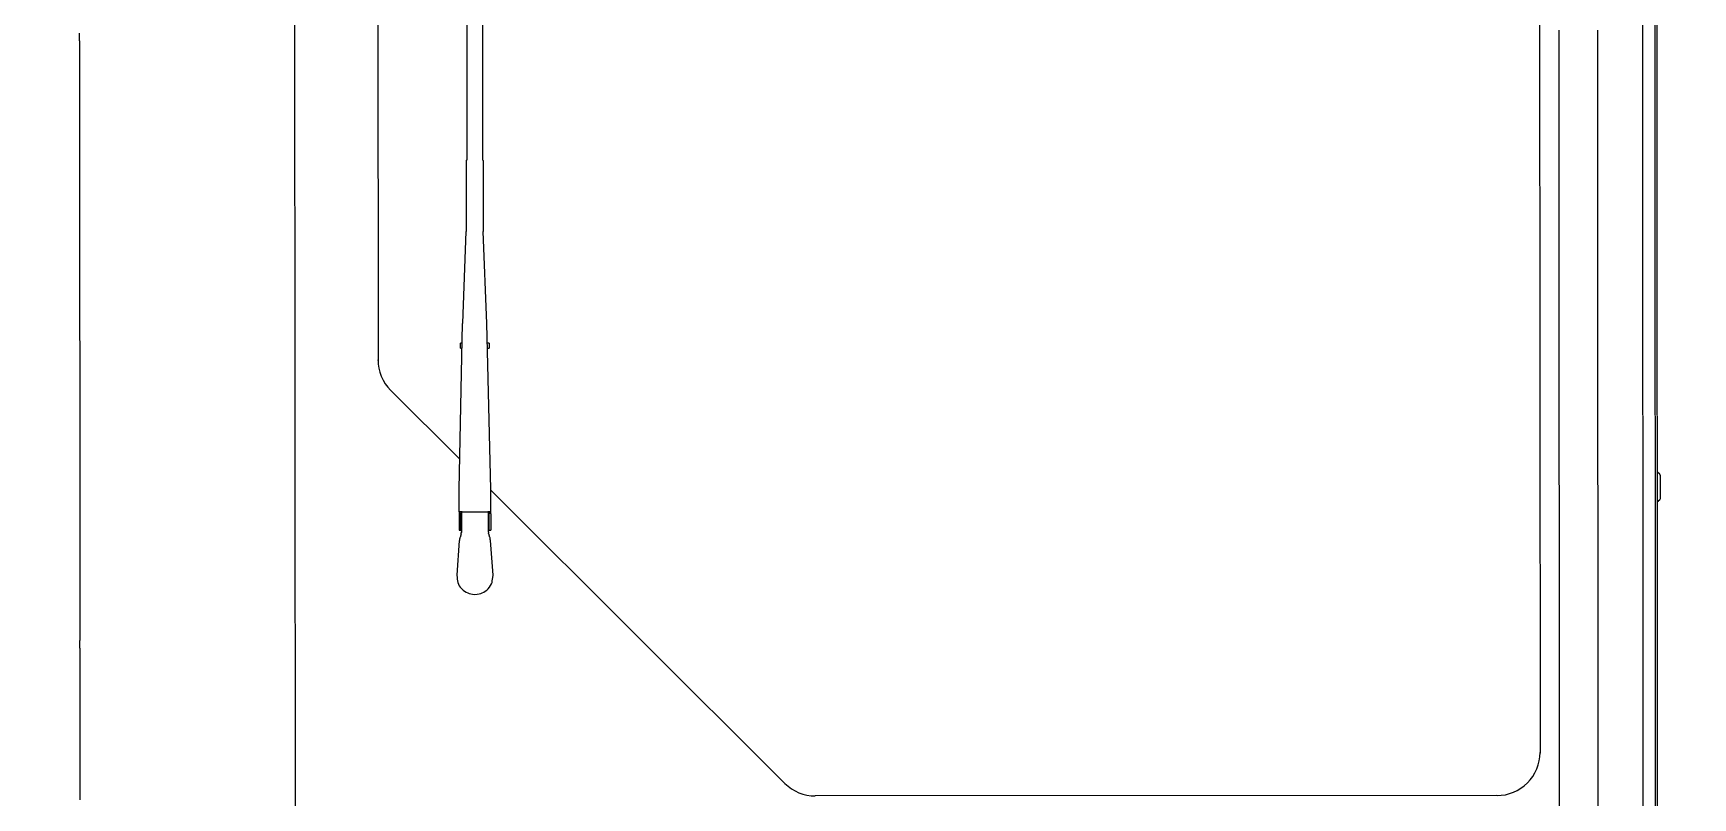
# Model space of a CAD drawing. Header units: millimetres. Extents: x -2078669 to -1085629, y -5987148 to 310365.
# Drawn here: x -1675435 to -1674278, y -652287 to -651754 of the extents above; entities that cross this region are included whole.
import ezdxf

# ---------------------------------------------------------------- set-up
doc = ezdxf.new("R2010")
doc.units = ezdxf.units.MM
doc.header["$LTSCALE"] = 500
doc.layers.add('D-BYP-STR8', color=5, linetype='Continuous', lineweight=25)
doc.layers.add('D-BYP-STRB', color=5, linetype='Continuous', lineweight=25)

msp = doc.modelspace()

# ---------------------------------------------------------------- linework, layer by layer
at = {"layer": 'D-BYP-STR8'}
msp.add_circle((-1675490.1, -653805.4), 16000, dxfattribs=at)
at = {"layer": 'D-BYP-STRB', "linetype": 'Continuous'}
for p, q in [((-1674304.9, -651450.9), (-1674304.4, -652406.5)), ((-1674302.8, -652406.5), (-1674303.3, -651450.9)), ((-1675195.3, -651459.7), (-1675195, -651981.6)), ((-1675133.3, -651458.9), (-1675133.1, -651842.5)), ((-1675122.3, -651458.9), (-1675122.1, -651842.5)), ((-1674385.3, -651459.3), (-1674384.8, -652255.5)), ((-1675253.3, -651474.7), (-1675252.8, -652311)), ((-1674312.8, -652311.6), (-1674313.3, -651475.3)), ((-1675403.1, -651759.2), (-1675403.1, -651753.9)), ((-1674371.7, -651751.7), (-1674371.7, -651786.7)), ((-1674344.5, -651786.7), (-1674344.5, -651751.7)), ((-1675403.1, -651759.2), (-1675403.1, -651773.4)), ((-1675403.1, -651773.4), (-1675403.1, -651865.3)), ((-1674371.7, -651786.7), (-1674371.7, -651825.2)), ((-1674344.5, -651825.2), (-1674344.5, -651786.7)), ((-1674371.7, -651825.2), (-1674371.7, -651866.6)), ((-1674344.5, -651866.6), (-1674344.5, -651825.2)), ((-1675133.4, -651842.5), (-1675133.5, -651842.6)), ((-1675133.5, -651842.6), (-1675133.5, -651892.2)), ((-1675133.5, -651842.6), (-1675133.5, -651842.6)), ((-1675133.5, -651842.6), (-1675133.5, -651842.6)), ((-1675133.3, -651842.5), (-1675133.4, -651842.5)), ((-1675133.4, -651842.5), (-1675133.4, -651842.5)), ((-1675133.2, -651842.5), (-1675133.3, -651842.5)), ((-1675133.3, -651842.5), (-1675133.3, -651842.5)), ((-1675133.1, -651842.5), (-1675133.2, -651842.5)), ((-1675122, -651842.5), (-1675122.1, -651842.5)), ((-1675121.9, -651842.5), (-1675122, -651842.5)), ((-1675121.8, -651842.5), (-1675121.9, -651842.5)), ((-1675121.7, -651842.5), (-1675121.8, -651842.5)), ((-1675121.8, -651842.5), (-1675121.8, -651842.5)), ((-1675121.7, -651842.6), (-1675121.7, -651842.5)), ((-1675121.6, -651842.6), (-1675121.7, -651842.6)), ((-1675121.6, -651842.6), (-1675121.6, -651892.2)), ((-1675121.6, -651842.6), (-1675121.6, -651842.6)), ((-1675403.1, -651865.3), (-1675403.1, -651868.2)), ((-1675403.1, -651868.2), (-1675402.9, -652068.3)), ((-1674371.7, -651866.6), (-1674371.6, -651910.1)), ((-1674344.4, -651910.1), (-1674344.5, -651866.6)), ((-1675135.9, -651956.1), (-1675133.5, -651892.2)), ((-1675133.5, -651892.6), (-1675133.5, -651892.2)), ((-1675121.6, -651892.6), (-1675121.6, -651892.2)), ((-1675119.1, -651956.3), (-1675121.6, -651892.2)), ((-1674371.6, -651910.1), (-1674371.6, -651955.1)), ((-1674344.4, -651955.1), (-1674344.4, -651910.1)), ((-1674371.6, -651955.1), (-1674371.6, -652000.8)), ((-1674344.4, -652000.8), (-1674344.4, -651955.1)), ((-1675138.4, -652071.7), (-1675136, -651956.3)), ((-1675135.9, -651956.1), (-1675136, -651956.3)), ((-1675119.1, -651956.3), (-1675119.1, -651956.1)), ((-1675116.4, -652071.7), (-1675119.1, -651956.3)), ((-1675136.2, -651970), (-1675137.5, -651970)), ((-1675137.5, -651970), (-1675137.5, -651970)), ((-1675137.5, -651973.5), (-1675137.5, -651970)), ((-1675137.5, -651973.5), (-1675136.3, -651973.5)), ((-1675117.5, -651970), (-1675118.7, -651970)), ((-1675118.7, -651973.5), (-1675117.5, -651973.5)), ((-1675117.5, -651970), (-1675117.5, -651973.5)), ((-1675117.5, -651970), (-1675117.5, -651970)), ((-1675195, -651982), (-1675195, -651981.6)), ((-1674371.6, -652000.8), (-1674371.6, -652046.5)), ((-1674344.4, -652046.5), (-1674344.4, -652000.8)), ((-1675138, -652050.9), (-1675186.2, -652002.8)), ((-1674371.6, -652046.5), (-1674371.5, -652091.4)), ((-1674344.3, -652091.4), (-1674344.4, -652046.5)), ((-1675402.9, -652068.3), (-1675402.9, -652071.2)), ((-1675402.9, -652071.2), (-1675402.9, -652163.2)), ((-1674302.9, -652060), (-1674302.9, -652059.9)), ((-1674302.8, -652060), (-1674302.9, -652060)), ((-1674302.9, -652060), (-1674302.9, -652060)), ((-1674302.7, -652060), (-1674302.8, -652060)), ((-1674302.8, -652060), (-1674302.8, -652060)), ((-1674302.7, -652060.1), (-1674302.7, -652060)), ((-1674302.6, -652060.1), (-1674302.7, -652060.1)), ((-1674302.5, -652060.2), (-1674302.6, -652060.1)), ((-1674302.6, -652060.1), (-1674302.6, -652060.1)), ((-1674302.4, -652060.2), (-1674302.5, -652060.2)), ((-1674302.5, -652060.2), (-1674302.5, -652060.2)), ((-1674302.4, -652060.3), (-1674302.4, -652060.2)), ((-1674302.3, -652060.3), (-1674302.4, -652060.3)), ((-1674302.4, -652060.3), (-1674302.4, -652060.3)), ((-1674302.3, -652060.4), (-1674302.3, -652060.3)), ((-1674301.4, -652061.2), (-1674302.3, -652060.4)), ((-1674302.3, -652060.4), (-1674302.3, -652060.4)), ((-1674301.2, -652061.6), (-1674301.2, -652061.5)), ((-1674301.1, -652061.6), (-1674301.2, -652061.6)), ((-1674301.1, -652061.7), (-1674301.1, -652061.6)), ((-1674301.1, -652061.8), (-1674301.1, -652061.7)), ((-1674301, -652061.8), (-1674301.1, -652061.8)), ((-1674301, -652061.9), (-1674301, -652061.8)), ((-1674301, -652062), (-1674301, -652061.9)), ((-1674300.9, -652062.1), (-1674301, -652062)), ((-1674300.9, -652062.2), (-1674300.9, -652062.1)), ((-1674300.9, -652062.3), (-1674300.9, -652062.2)), ((-1674300.9, -652062.4), (-1674300.9, -652062.3)), ((-1674300.9, -652062.3), (-1674300.9, -652062.3)), ((-1674300.9, -652062.5), (-1674300.9, -652062.4)), ((-1674300.8, -652062.6), (-1674300.9, -652062.5)), ((-1674300.8, -652062.7), (-1674300.8, -652062.6)), ((-1674300.8, -652062.6), (-1674300.8, -652062.6)), ((-1674300.8, -652077.9), (-1674300.8, -652062.7)), ((-1675138.4, -652087.7), (-1675138.4, -652071.7)), ((-1675116.4, -652087.7), (-1675116.4, -652071.7)), ((-1674911.3, -652277), (-1675116.4, -652072.4)), ((-1674302.8, -652080.6), (-1674302.9, -652080.6)), ((-1674302.9, -652080.6), (-1674302.9, -652080.6)), ((-1674302.9, -652080.6), (-1674302.9, -652080.7)), ((-1674302.7, -652080.6), (-1674302.8, -652080.6)), ((-1674302.8, -652080.6), (-1674302.8, -652080.6)), ((-1674302.6, -652080.5), (-1674302.7, -652080.5)), ((-1674302.7, -652080.5), (-1674302.7, -652080.6)), ((-1674302.5, -652080.4), (-1674302.6, -652080.5)), ((-1674302.6, -652080.5), (-1674302.6, -652080.5)), ((-1674302.4, -652080.4), (-1674302.5, -652080.4)), ((-1674302.5, -652080.4), (-1674302.5, -652080.4)), ((-1674302.3, -652080.3), (-1674302.4, -652080.3)), ((-1674302.4, -652080.3), (-1674302.4, -652080.3)), ((-1674302.4, -652080.3), (-1674302.4, -652080.4)), ((-1674301.4, -652079.4), (-1674302.3, -652080.2)), ((-1674302.3, -652080.2), (-1674302.3, -652080.2)), ((-1674302.3, -652080.2), (-1674302.3, -652080.3)), ((-1674301.4, -652079.3), (-1674301.1, -652079)), ((-1674301.4, -652079.3), (-1674301.4, -652079.3)), ((-1674301.4, -652079.3), (-1674301.4, -652079.3)), ((-1674301.4, -652079.3), (-1674301.4, -652079.3)), ((-1674301.4, -652079.3), (-1674301.4, -652079.3)), ((-1674301.4, -652079.3), (-1674301.4, -652079.3)), ((-1674301.4, -652079.3), (-1674301.4, -652079.3)), ((-1674301.4, -652079.3), (-1674301.4, -652079.3)), ((-1674301.4, -652079.3), (-1674301.4, -652079.3)), ((-1674301.4, -652079.3), (-1674301.4, -652079.4)), ((-1674301.4, -652079.4), (-1674301.4, -652079.4)), ((-1674301.4, -652079.4), (-1674301.4, -652079.4)), ((-1674301.4, -652079.4), (-1674301.4, -652079.4)), ((-1674301.4, -652079.4), (-1674301.4, -652079.4)), ((-1674301.4, -652079.4), (-1674301.4, -652079.4)), ((-1674301.4, -652079.4), (-1674301.4, -652079.4)), ((-1674301.4, -652079.4), (-1674301.4, -652079.4)), ((-1674301.1, -652079), (-1674301, -652078.7)), ((-1674301, -652078.7), (-1674300.9, -652078.4)), ((-1674300.9, -652078.4), (-1674300.8, -652077.9)), ((-1675138.4, -652087.7), (-1675138.5, -652087.7)), ((-1675138.5, -652087.7), (-1675138.5, -652087.7)), ((-1675138.5, -652087.7), (-1675138.5, -652087.7)), ((-1675138.5, -652087.7), (-1675138.5, -652087.7)), ((-1675138.5, -652087.7), (-1675138.4, -652087.7)), ((-1675138.2, -652087.6), (-1675138.4, -652087.7)), ((-1675138.4, -652087.7), (-1675138.4, -652087.7)), ((-1675138.4, -652087.7), (-1675138.4, -652087.7)), ((-1675138.4, -652087.7), (-1675138.4, -652087.7)), ((-1675138.4, -652087.7), (-1675138.4, -652087.8)), ((-1675138.4, -652087.8), (-1675138.4, -652088.3)), ((-1675138.4, -652088.3), (-1675138.4, -652088.9)), ((-1675138.4, -652088.9), (-1675138.4, -652091.9)), ((-1675138.4, -652091.9), (-1675138.4, -652099.9)), ((-1675137.8, -652087.6), (-1675138.2, -652087.6)), ((-1675137.7, -652087.6), (-1675137.8, -652087.6)), ((-1675137.5, -652087.6), (-1675137.7, -652087.6)), ((-1675137.3, -652087.6), (-1675137.5, -652087.6)), ((-1675137.1, -652087.6), (-1675137.3, -652087.6)), ((-1675137.2, -652087.8), (-1675137.2, -652087.7)), ((-1675137.1, -652087.7), (-1675137.2, -652087.7)), ((-1675137.2, -652087.7), (-1675137.2, -652087.7)), ((-1675137.2, -652087.7), (-1675137.2, -652087.7)), ((-1675137.2, -652087.7), (-1675137.2, -652087.7)), ((-1675137.2, -652087.7), (-1675137.2, -652087.7)), ((-1675137.2, -652087.8), (-1675137.2, -652088.3)), ((-1675137.2, -652088.9), (-1675137.2, -652088.3)), ((-1675137.2, -652091.9), (-1675137.2, -652088.9)), ((-1675137.2, -652099.9), (-1675137.2, -652091.9)), ((-1675136.9, -652087.5), (-1675137.1, -652087.6)), ((-1675137, -652087.7), (-1675137.1, -652087.7)), ((-1675137.1, -652087.7), (-1675137.1, -652087.7)), ((-1675137.1, -652087.7), (-1675137.1, -652087.7)), ((-1675136.9, -652087.6), (-1675137, -652087.7)), ((-1675136.7, -652087.5), (-1675136.9, -652087.5)), ((-1675136.8, -652087.6), (-1675136.9, -652087.6)), ((-1675136.9, -652087.6), (-1675136.9, -652087.6)), ((-1675136.8, -652087.6), (-1675136.8, -652098.4)), ((-1675136.7, -652087.6), (-1675136.8, -652087.6)), ((-1675136.8, -652088), (-1675136.8, -652088)), ((-1675136.8, -652089.2), (-1675136.8, -652089.2)), ((-1675136.6, -652087.5), (-1675136.7, -652087.5)), ((-1675136.6, -652087.6), (-1675136.7, -652087.6)), ((-1675136.4, -652087.5), (-1675136.6, -652087.5)), ((-1675136.5, -652087.6), (-1675136.6, -652087.6)), ((-1675136.6, -652087.6), (-1675136.6, -652087.6)), ((-1675136.4, -652087.6), (-1675136.5, -652087.6)), ((-1675136.4, -652087.5), (-1675118.4, -652087.5)), ((-1675136.4, -652087.6), (-1675118.4, -652087.6)), ((-1675118.3, -652087.5), (-1675118.4, -652087.5)), ((-1675118.3, -652087.6), (-1675118.4, -652087.6)), ((-1675118.4, -652087.6), (-1675118.4, -652087.6)), ((-1675118.1, -652087.5), (-1675118.3, -652087.5)), ((-1675118.2, -652087.6), (-1675118.3, -652087.6)), ((-1675118.1, -652087.6), (-1675118.2, -652087.6)), ((-1675118.2, -652087.6), (-1675118.2, -652087.6)), ((-1675117.9, -652087.5), (-1675118.1, -652087.5)), ((-1675118, -652087.6), (-1675118.1, -652087.6)), ((-1675118, -652098.4), (-1675118, -652087.6)), ((-1675117.9, -652087.6), (-1675118, -652087.6)), ((-1675117.7, -652087.5), (-1675117.9, -652087.5)), ((-1675117.8, -652087.6), (-1675117.9, -652087.6)), ((-1675117.9, -652087.6), (-1675117.9, -652087.6)), ((-1675117.8, -652087.7), (-1675117.8, -652087.6)), ((-1675117.7, -652087.7), (-1675117.8, -652087.7)), ((-1675117.6, -652087.5), (-1675117.7, -652087.5)), ((-1675117.6, -652087.7), (-1675117.7, -652087.7)), ((-1675117.7, -652087.7), (-1675117.7, -652087.7)), ((-1675117.7, -652087.7), (-1675117.7, -652087.7)), ((-1675117.7, -652087.7), (-1675117.7, -652087.7)), ((-1675117.4, -652087.6), (-1675117.6, -652087.5)), ((-1675117.6, -652087.7), (-1675117.6, -652087.8)), ((-1675117.6, -652087.7), (-1675117.6, -652087.7)), ((-1675117.6, -652087.8), (-1675117.6, -652088.3)), ((-1675117.6, -652088.3), (-1675117.6, -652088.9)), ((-1675117.6, -652091.9), (-1675117.6, -652088.9)), ((-1675117.6, -652090.2), (-1675117.6, -652090.2)), ((-1675117.6, -652099.9), (-1675117.6, -652091.9)), ((-1675117.2, -652087.6), (-1675117.4, -652087.6)), ((-1675117, -652087.6), (-1675117.2, -652087.6)), ((-1675116.7, -652087.6), (-1675117, -652087.6)), ((-1675116.4, -652087.7), (-1675116.7, -652087.6)), ((-1675116.4, -652087.7), (-1675116.4, -652087.7)), ((-1675116.4, -652087.7), (-1675116.4, -652087.7)), ((-1675116.4, -652087.8), (-1675116.4, -652087.7)), ((-1675116.4, -652088.3), (-1675116.4, -652087.8)), ((-1675116.4, -652088.9), (-1675116.4, -652088.3)), ((-1675116.4, -652088.9), (-1675116.4, -652091.9)), ((-1675116.4, -652091.9), (-1675116.4, -652099.9)), ((-1674371.5, -652091.4), (-1674371.5, -652135)), ((-1674344.3, -652135), (-1674344.3, -652091.4)), ((-1675138.4, -652099.9), (-1675138.4, -652100.3)), ((-1675138.4, -652100.3), (-1675137.2, -652100.3)), ((-1675138.4, -652100.3), (-1675138.4, -652100.3)), ((-1675138.4, -652100.3), (-1675138.4, -652100.3)), ((-1675138.4, -652100.3), (-1675137.2, -652100.3)), ((-1675137.9, -652105.9), (-1675138, -652106)), ((-1675138, -652106), (-1675138, -652106.2)), ((-1675137.8, -652105.6), (-1675137.9, -652105.7)), ((-1675137.9, -652105.7), (-1675137.9, -652105.8)), ((-1675137.9, -652105.8), (-1675137.9, -652105.9)), ((-1675137, -652102.9), (-1675137.8, -652105.6)), ((-1675137.2, -652100.3), (-1675137.2, -652099.9)), ((-1675137, -652102.7), (-1675136.9, -652102.6)), ((-1675137, -652102.8), (-1675137, -652102.7)), ((-1675137, -652102.7), (-1675137, -652102.7)), ((-1675137, -652102.7), (-1675137, -652102.7)), ((-1675137, -652102.9), (-1675137, -652102.8)), ((-1675137, -652102.8), (-1675137, -652102.8)), ((-1675137, -652102.8), (-1675137, -652102.8)), ((-1675137, -652102.9), (-1675137, -652102.9)), ((-1675136.8, -652102.1), (-1675136.9, -652102.2)), ((-1675136.9, -652102.2), (-1675136.9, -652102.2)), ((-1675136.9, -652102.2), (-1675136.9, -652102.2)), ((-1675136.9, -652102.2), (-1675136.9, -652102.2)), ((-1675136.9, -652102.2), (-1675136.9, -652102.3)), ((-1675136.9, -652102.3), (-1675136.9, -652102.3)), ((-1675136.9, -652102.3), (-1675136.9, -652102.3)), ((-1675136.9, -652102.3), (-1675136.9, -652102.3)), ((-1675136.9, -652102.3), (-1675136.9, -652102.3)), ((-1675136.9, -652102.4), (-1675136.9, -652102.3)), ((-1675136.9, -652102.5), (-1675136.9, -652102.4)), ((-1675136.9, -652102.4), (-1675136.9, -652102.4)), ((-1675136.9, -652102.4), (-1675136.9, -652102.4)), ((-1675136.9, -652102.6), (-1675136.9, -652102.5)), ((-1675136.9, -652102.5), (-1675136.9, -652102.5)), ((-1675136.9, -652102.5), (-1675136.9, -652102.5)), ((-1675136.9, -652102.6), (-1675136.9, -652102.6)), ((-1675136.8, -652098.4), (-1675136.8, -652101.6)), ((-1675136.8, -652101.6), (-1675136.8, -652101.6)), ((-1675136.8, -652101.6), (-1675136.8, -652101.6)), ((-1675136.8, -652101.6), (-1675136.8, -652101.6)), ((-1675136.8, -652101.6), (-1675136.8, -652101.6)), ((-1675136.8, -652101.6), (-1675136.8, -652101.6)), ((-1675136.8, -652101.6), (-1675136.8, -652101.6)), ((-1675136.8, -652101.6), (-1675136.8, -652101.6)), ((-1675136.8, -652101.6), (-1675136.8, -652101.7)), ((-1675136.8, -652101.7), (-1675136.8, -652101.7)), ((-1675136.8, -652101.7), (-1675136.8, -652101.6)), ((-1675136.8, -652101.6), (-1675136.8, -652101.6)), ((-1675136.8, -652101.6), (-1675136.8, -652101.6)), ((-1675136.8, -652101.6), (-1675136.8, -652101.6)), ((-1675136.8, -652101.6), (-1675136.8, -652101.6)), ((-1675136.8, -652101.6), (-1675136.8, -652101.6)), ((-1675136.8, -652101.6), (-1675136.8, -652101.6)), ((-1675136.8, -652101.6), (-1675136.8, -652101.6)), ((-1675136.8, -652101.7), (-1675136.8, -652101.7)), ((-1675136.8, -652101.7), (-1675136.8, -652101.7)), ((-1675136.8, -652101.7), (-1675136.8, -652101.7)), ((-1675136.8, -652101.7), (-1675136.8, -652101.7)), ((-1675136.8, -652101.7), (-1675136.8, -652101.7)), ((-1675136.8, -652101.7), (-1675136.8, -652101.7)), ((-1675136.8, -652101.7), (-1675136.8, -652101.7)), ((-1675136.8, -652101.7), (-1675136.8, -652101.7)), ((-1675136.8, -652101.7), (-1675136.8, -652101.7)), ((-1675136.8, -652101.7), (-1675136.8, -652101.7)), ((-1675136.8, -652101.7), (-1675136.8, -652101.7)), ((-1675136.8, -652101.7), (-1675136.8, -652101.7)), ((-1675136.8, -652101.7), (-1675136.8, -652101.7)), ((-1675136.8, -652101.7), (-1675136.8, -652101.7)), ((-1675136.8, -652101.7), (-1675136.8, -652101.7)), ((-1675136.8, -652101.7), (-1675136.8, -652101.7)), ((-1675136.8, -652101.7), (-1675136.8, -652101.7)), ((-1675136.8, -652101.7), (-1675136.8, -652101.7)), ((-1675136.8, -652101.7), (-1675136.8, -652101.8)), ((-1675136.8, -652101.7), (-1675136.8, -652101.7)), ((-1675136.8, -652101.7), (-1675136.8, -652101.7)), ((-1675136.8, -652101.7), (-1675136.8, -652101.7)), ((-1675136.8, -652101.7), (-1675136.8, -652101.7)), ((-1675136.8, -652101.7), (-1675136.8, -652101.7)), ((-1675136.8, -652101.7), (-1675136.8, -652101.7)), ((-1675136.8, -652101.7), (-1675136.8, -652101.7)), ((-1675136.8, -652101.7), (-1675136.8, -652101.7)), ((-1675136.8, -652101.8), (-1675136.8, -652101.8)), ((-1675136.8, -652101.8), (-1675136.8, -652101.8)), ((-1675136.8, -652101.8), (-1675136.8, -652101.8)), ((-1675136.8, -652101.8), (-1675136.8, -652101.8)), ((-1675136.8, -652101.8), (-1675136.8, -652101.8)), ((-1675136.8, -652101.8), (-1675136.8, -652101.8)), ((-1675136.8, -652101.8), (-1675136.8, -652101.8)), ((-1675136.8, -652101.8), (-1675136.8, -652101.8)), ((-1675136.8, -652101.8), (-1675136.8, -652101.8)), ((-1675136.8, -652101.8), (-1675136.8, -652101.9)), ((-1675136.8, -652101.8), (-1675136.8, -652101.8)), ((-1675136.8, -652101.8), (-1675136.8, -652101.8)), ((-1675136.8, -652101.8), (-1675136.8, -652101.9)), ((-1675136.8, -652101.9), (-1675136.8, -652101.9)), ((-1675136.8, -652101.9), (-1675136.8, -652101.9)), ((-1675136.8, -652101.9), (-1675136.8, -652101.9)), ((-1675136.8, -652101.9), (-1675136.8, -652101.9)), ((-1675136.8, -652101.9), (-1675136.8, -652101.9)), ((-1675136.8, -652101.9), (-1675136.8, -652101.9)), ((-1675136.8, -652101.9), (-1675136.8, -652102)), ((-1675136.8, -652101.9), (-1675136.8, -652101.9)), ((-1675136.8, -652101.9), (-1675136.8, -652101.9)), ((-1675136.8, -652101.9), (-1675136.8, -652101.9)), ((-1675136.8, -652101.9), (-1675136.8, -652102)), ((-1675136.8, -652102), (-1675136.8, -652102)), ((-1675136.8, -652102), (-1675136.8, -652102)), ((-1675136.8, -652102), (-1675136.8, -652102)), ((-1675136.8, -652102), (-1675136.8, -652102)), ((-1675136.8, -652102), (-1675136.8, -652102)), ((-1675136.8, -652102), (-1675136.8, -652102)), ((-1675136.8, -652102), (-1675136.8, -652102.1)), ((-1675136.8, -652102), (-1675136.8, -652102)), ((-1675136.8, -652102), (-1675136.8, -652102)), ((-1675136.8, -652102), (-1675136.8, -652102)), ((-1675136.8, -652102), (-1675136.8, -652102)), ((-1675136.8, -652102), (-1675136.8, -652102)), ((-1675136.8, -652102), (-1675136.8, -652102)), ((-1675136.8, -652102), (-1675136.8, -652102)), ((-1675136.8, -652102), (-1675136.8, -652102)), ((-1675136.8, -652102), (-1675136.8, -652102)), ((-1675136.8, -652102.1), (-1675136.8, -652102.1)), ((-1675136.8, -652102.1), (-1675136.8, -652102.1)), ((-1675136.8, -652102.1), (-1675136.8, -652102.1)), ((-1675118, -652101.6), (-1675118, -652098.4)), ((-1675118, -652101.6), (-1675118, -652101.6)), ((-1675118, -652101.6), (-1675118, -652101.6)), ((-1675118, -652101.6), (-1675118, -652101.6)), ((-1675118, -652101.6), (-1675118, -652101.6)), ((-1675118, -652101.6), (-1675118, -652101.6)), ((-1675118, -652101.6), (-1675118, -652101.6)), ((-1675118, -652101.6), (-1675118, -652101.6)), ((-1675118, -652101.6), (-1675118, -652101.6)), ((-1675118, -652101.6), (-1675118, -652101.6)), ((-1675118, -652101.6), (-1675118, -652101.6)), ((-1675118, -652101.6), (-1675118, -652101.7)), ((-1675118, -652101.6), (-1675118, -652101.6)), ((-1675118, -652101.6), (-1675118, -652101.6)), ((-1675118, -652101.6), (-1675118, -652101.6)), ((-1675118, -652101.6), (-1675118, -652101.6)), ((-1675118, -652101.6), (-1675118, -652101.6)), ((-1675118, -652101.6), (-1675118, -652101.6)), ((-1675118, -652101.6), (-1675118, -652101.6)), ((-1675118, -652101.6), (-1675118, -652101.6)), ((-1675118, -652101.6), (-1675118, -652101.6)), ((-1675118, -652101.6), (-1675118, -652101.6)), ((-1675118, -652101.6), (-1675118, -652101.6)), ((-1675118, -652101.6), (-1675118, -652101.6)), ((-1675118, -652101.6), (-1675118, -652101.7)), ((-1675118, -652101.7), (-1675118, -652101.7)), ((-1675118, -652101.7), (-1675118, -652101.7)), ((-1675118, -652101.7), (-1675118, -652101.7)), ((-1675118, -652101.7), (-1675118, -652101.7)), ((-1675118, -652101.7), (-1675118, -652101.7)), ((-1675118, -652101.7), (-1675118, -652101.7)), ((-1675118, -652101.7), (-1675118, -652101.7)), ((-1675118, -652101.7), (-1675118, -652101.7)), ((-1675118, -652101.7), (-1675118, -652101.8)), ((-1675118, -652101.7), (-1675118, -652101.7)), ((-1675118, -652101.7), (-1675118, -652101.7)), ((-1675118, -652101.8), (-1675118, -652101.8)), ((-1675118, -652101.8), (-1675118, -652101.8)), ((-1675118, -652101.8), (-1675118, -652101.9)), ((-1675118, -652101.9), (-1675118, -652101.9)), ((-1675118, -652101.9), (-1675118, -652102)), ((-1675118, -652102), (-1675118, -652102)), ((-1675118, -652102), (-1675118, -652102.1)), ((-1675118, -652102.1), (-1675118, -652102.1)), ((-1675118, -652102.1), (-1675118, -652102.2)), ((-1675118, -652102.2), (-1675118, -652102.2)), ((-1675118, -652102.2), (-1675118, -652102.3)), ((-1675118, -652102.4), (-1675118, -652102.3)), ((-1675118, -652102.3), (-1675118, -652102.3)), ((-1675118, -652102.3), (-1675118, -652102.3)), ((-1675117.9, -652102.5), (-1675118, -652102.4)), ((-1675118, -652102.4), (-1675118, -652102.4)), ((-1675118, -652102.4), (-1675118, -652102.4)), ((-1675117.9, -652102.6), (-1675117.9, -652102.5)), ((-1675117.9, -652102.5), (-1675117.9, -652102.5)), ((-1675117.9, -652102.5), (-1675117.9, -652102.5)), ((-1675117.9, -652102.7), (-1675117.9, -652102.6)), ((-1675117.9, -652102.6), (-1675117.9, -652102.6)), ((-1675117.9, -652102.6), (-1675117.9, -652102.6)), ((-1675117.9, -652102.8), (-1675117.9, -652102.7)), ((-1675117.9, -652102.7), (-1675117.9, -652102.7)), ((-1675117.8, -652102.8), (-1675117.9, -652102.8)), ((-1675117.8, -652102.9), (-1675117.8, -652102.8)), ((-1675117.8, -652102.8), (-1675117.8, -652102.8)), ((-1675117.8, -652102.8), (-1675117.8, -652102.8)), ((-1675117, -652105.6), (-1675117.8, -652102.9)), ((-1675117.6, -652100.3), (-1675117.6, -652099.9)), ((-1675117.6, -652100.3), (-1675116.4, -652100.3)), ((-1675116.9, -652105.8), (-1675117, -652105.6)), ((-1675117, -652105.6), (-1675117, -652105.6)), ((-1675116.9, -652105.9), (-1675116.9, -652105.8)), ((-1675116.9, -652106), (-1675116.9, -652105.9)), ((-1675116.8, -652106.2), (-1675116.9, -652106)), ((-1675116.4, -652099.9), (-1675116.4, -652100.3)), ((-1675116.4, -652100.3), (-1675116.4, -652100.3)), ((-1675116.4, -652100.3), (-1675116.4, -652100.3)), ((-1675138.3, -652107.7), (-1675140, -652131.7)), ((-1675138.2, -652107.7), (-1675138.3, -652107.7)), ((-1675138.1, -652106.8), (-1675138.2, -652107)), ((-1675138.2, -652107), (-1675138.2, -652107.1)), ((-1675138.2, -652107.1), (-1675138.2, -652107.3)), ((-1675138.2, -652107.3), (-1675138.2, -652107.4)), ((-1675138.2, -652107.4), (-1675138.2, -652107.5)), ((-1675138.2, -652107.5), (-1675138.2, -652107.7)), ((-1675138, -652106.3), (-1675138.1, -652106.5)), ((-1675138.1, -652106.5), (-1675138.1, -652106.6)), ((-1675138.1, -652106.6), (-1675138.1, -652106.8)), ((-1675138, -652106.2), (-1675138, -652106.3)), ((-1675116.8, -652106.3), (-1675116.8, -652106.2)), ((-1675116.8, -652106.5), (-1675116.8, -652106.3)), ((-1675116.7, -652106.6), (-1675116.8, -652106.5)), ((-1675116.7, -652106.8), (-1675116.7, -652106.6)), ((-1675116.7, -652107), (-1675116.7, -652106.8)), ((-1675116.7, -652107.1), (-1675116.7, -652107)), ((-1675116.6, -652107.3), (-1675116.7, -652107.1)), ((-1675116.6, -652107.4), (-1675116.6, -652107.3)), ((-1675116.6, -652107.5), (-1675116.6, -652107.4)), ((-1675116.6, -652107.6), (-1675116.6, -652107.5)), ((-1675116.6, -652107.7), (-1675116.6, -652107.6)), ((-1675114.8, -652131.7), (-1675116.6, -652107.7)), ((-1675140, -652131.7), (-1675139.9, -652133.3)), ((-1675139.9, -652133.3), (-1675139.7, -652134.6)), ((-1675139.7, -652134.6), (-1675139.5, -652135.8)), ((-1675139.5, -652135.8), (-1675139.3, -652136.8)), ((-1675139.3, -652136.8), (-1675138.9, -652138)), ((-1675138.9, -652138), (-1675138.3, -652139.1)), ((-1675138.3, -652139.1), (-1675137.6, -652140.1)), ((-1675137.6, -652140.1), (-1675136.6, -652141.2)), ((-1675118.2, -652141.2), (-1675117.3, -652140.1)), ((-1675117.3, -652140.1), (-1675116.5, -652139)), ((-1675116.5, -652139), (-1675115.9, -652137.9)), ((-1675115.9, -652137.9), (-1675115.5, -652136.8)), ((-1675115.5, -652136.8), (-1675115.3, -652135.8)), ((-1675115.3, -652135.8), (-1675115.1, -652134.6)), ((-1675115.1, -652134.6), (-1675114.9, -652133.3)), ((-1675114.9, -652133.3), (-1675114.8, -652131.7)), ((-1674371.5, -652135), (-1674371.5, -652176.4)), ((-1674344.3, -652176.4), (-1674344.3, -652135)), ((-1675136.6, -652141.2), (-1675135.6, -652142.2)), ((-1675135.6, -652142.2), (-1675134.6, -652143)), ((-1675134.6, -652143), (-1675133.5, -652143.7)), ((-1675133.5, -652143.7), (-1675132.4, -652144.2)), ((-1675132.4, -652144.2), (-1675131.4, -652144.5)), ((-1675131.4, -652144.5), (-1675130.3, -652144.8)), ((-1675130.3, -652144.8), (-1675129, -652145)), ((-1675129, -652145), (-1675127.4, -652145.2)), ((-1675127.4, -652145.2), (-1675125.8, -652145)), ((-1675125.8, -652145), (-1675124.5, -652144.8)), ((-1675124.5, -652144.8), (-1675123.4, -652144.5)), ((-1675123.4, -652144.5), (-1675122.4, -652144.2)), ((-1675122.4, -652144.2), (-1675121.3, -652143.7)), ((-1675121.3, -652143.7), (-1675120.2, -652143)), ((-1675120.2, -652143), (-1675119.2, -652142.2)), ((-1675119.2, -652142.2), (-1675118.2, -652141.2)), ((-1675402.9, -652163.2), (-1675402.9, -652177.3)), ((-1675402.9, -652182.6), (-1675402.9, -652177.3)), ((-1675402.9, -652182.6), (-1675402.8, -652288.3)), ((-1674371.5, -652176.4), (-1674371.5, -652214.9)), ((-1674344.3, -652214.9), (-1674344.3, -652176.4)), ((-1674371.5, -652214.9), (-1674371.4, -652249.8)), ((-1674344.2, -652249.8), (-1674344.3, -652214.9)), ((-1674384.8, -652255.9), (-1674384.8, -652255.4)), ((-1674384.8, -652255.5), (-1674384.8, -652255.9)), ((-1674371.4, -652249.8), (-1674371.4, -652280.5)), ((-1674344.2, -652280.5), (-1674344.2, -652249.8)), ((-1674414.8, -652285.4), (-1674890.1, -652285.7)), ((-1674371.4, -652280.5), (-1674371.4, -652306.1)), ((-1674344.2, -652306.1), (-1674344.2, -652280.5))]:
    msp.add_line(p, q, dxfattribs=at)
for centre, radius, start, end in [((-1675165, -651981.6), 30, 180.032, 225.0767), ((-1674302.9, -652062.6), 2, 32.9176, 45.0914), ((-1674414.8, -652255.4), 30, 270.032, 0.032), ((-1674890.1, -652255.7), 30, 225.0767, 270.032)]:
    msp.add_arc(centre, radius, start, end, dxfattribs=at)

doc.saveas('drawing.dxf')
